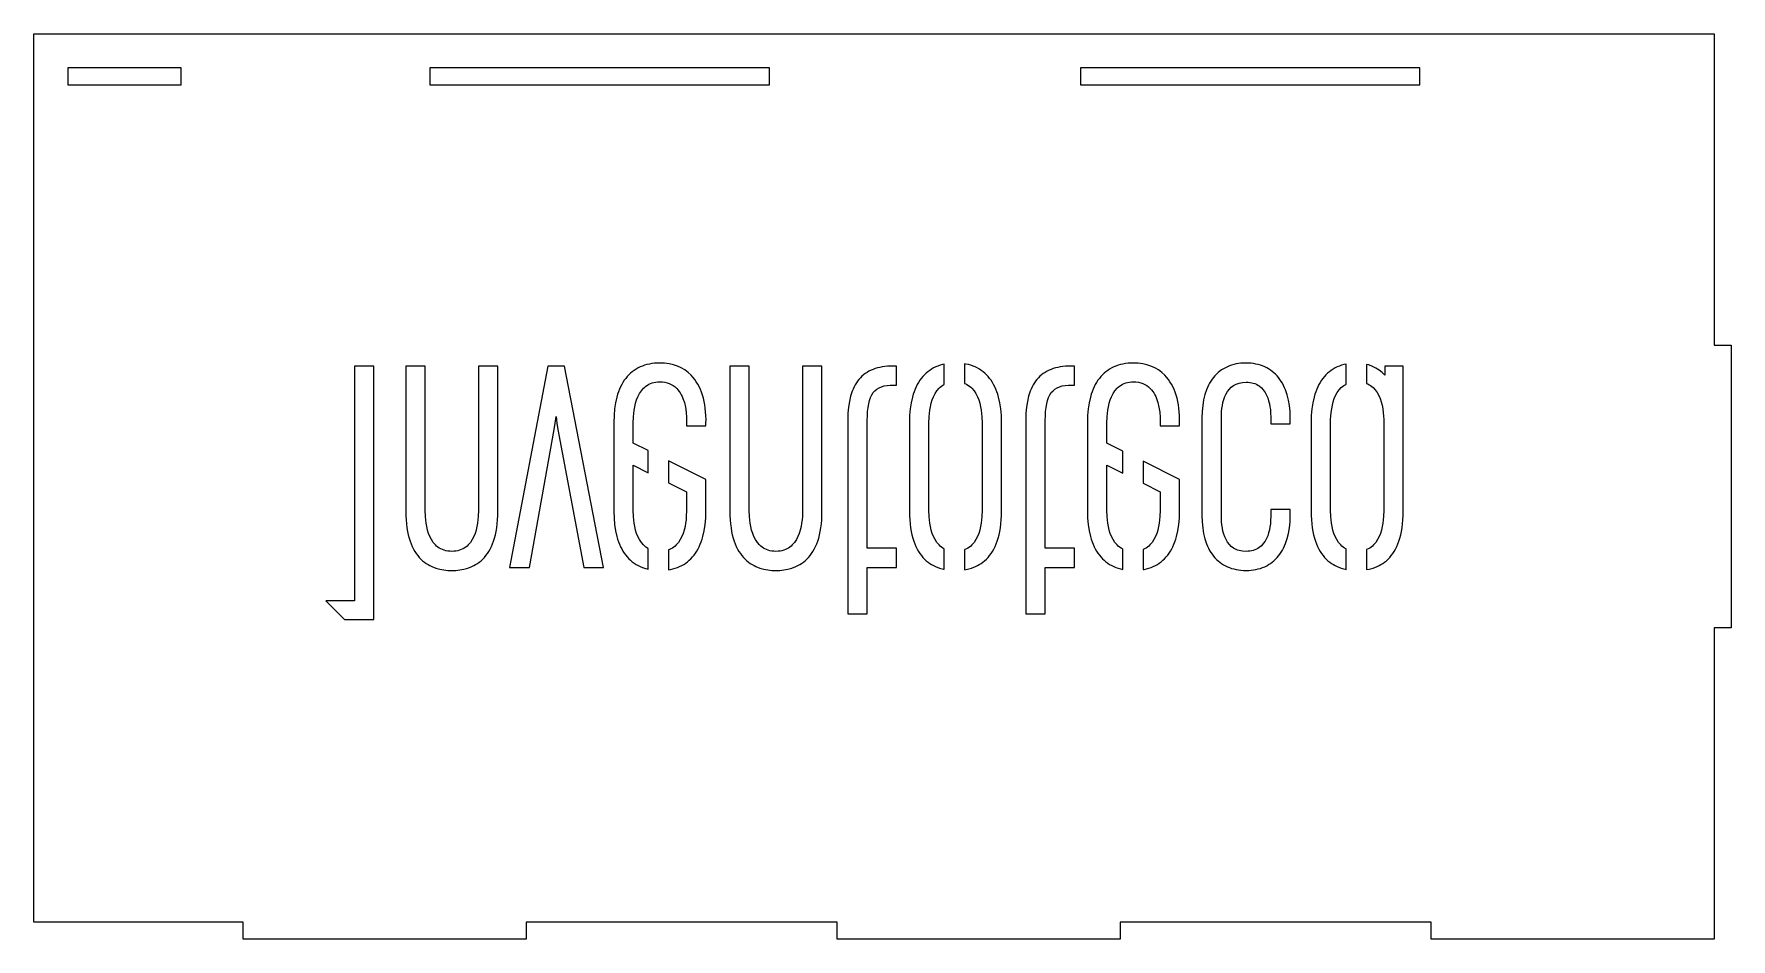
# Model space of a CAD drawing. Header units: millimetres. Extents: x 0 to 300, y -160 to 0.
import ezdxf

# ---------------------------------------------------------------- set-up
doc = ezdxf.new("R2010")
doc.units = ezdxf.units.MM
doc.layers.get('0').update_dxf_attribs({"linetype": 'CONTINUOUS'})

msp = doc.modelspace()

# ---------------------------------------------------------------- linework, layer by layer
for points in [[(297, -105), (297, -160), (247, -160), (247, -157), (192, -157), (192, -160), (142, -160), (142, -157), (87, -157), (87, -160), (37, -160), (37, -157), (0, -157), (0, 0), (297, 0), (297, -55), (300, -55), (300, -105)], [(245, -6), (185, -6), (185, -9), (245, -9)], [(6, -9), (26, -9), (26, -6), (6, -6)], [(130, -6), (70, -6), (70, -9), (130, -9)], [(56.65, -100.21), (51.61, -100.21), (54.91, -103.51), (60.09, -103.51), (60.09, -58.72), (56.65, -58.72)], [(78.53, -85.3), (78.49, -85.89), (78.41, -86.49), (78.3, -87.09), (78.16, -87.7), (77.98, -88.29), (77.75, -88.85), (77.48, -89.39), (77.15, -89.88), (76.77, -90.33), (76.56, -90.53), (76.33, -90.71), (76.08, -90.88), (75.82, -91.03), (75.54, -91.16), (75.24, -91.26), (74.93, -91.35), (74.6, -91.41), (74.24, -91.45), (73.87, -91.47), (73.5, -91.45), (73.14, -91.41), (72.81, -91.35), (72.49, -91.26), (72.2, -91.16), (71.92, -91.03), (71.65, -90.88), (71.41, -90.71), (71.18, -90.53), (70.97, -90.33), (70.58, -89.88), (70.26, -89.39), (69.98, -88.85), (69.76, -88.29), (69.58, -87.7), (69.43, -87.09), (69.33, -86.49), (69.25, -85.89), (69.2, -85.3), (69.17, -84.21), (69.17, -58.72), (65.73, -58.72), (65.73, -84.34), (65.74, -85.14), (65.78, -85.89), (65.84, -86.61), (65.92, -87.29), (66.03, -87.93), (66.16, -88.53), (66.31, -89.11), (66.48, -89.64), (66.66, -90.15), (66.87, -90.62), (67.09, -91.06), (67.32, -91.48), (67.57, -91.86), (67.84, -92.22), (68.12, -92.54), (68.4, -92.84), (68.7, -93.12), (69.01, -93.37), (69.33, -93.6), (69.66, -93.81), (69.99, -93.99), (70.33, -94.15), (71.03, -94.42), (71.74, -94.61), (72.45, -94.74), (73.16, -94.82), (73.87, -94.84), (74.57, -94.82), (75.28, -94.74), (76, -94.61), (76.71, -94.42), (77.4, -94.15), (77.74, -93.99), (78.08, -93.81), (78.4, -93.6), (78.72, -93.37), (79.03, -93.12), (79.33, -92.84), (79.62, -92.54), (79.9, -92.22), (80.16, -91.86), (80.41, -91.48), (80.65, -91.06), (80.87, -90.62), (81.07, -90.15), (81.26, -89.64), (81.43, -89.11), (81.58, -88.53), (81.71, -87.93), (81.81, -87.29), (81.9, -86.61), (81.96, -85.89), (82, -85.14), (82.01, -84.34), (82.01, -58.72), (78.57, -58.72), (78.57, -84.21)], [(92.29, -67.61), (92.45, -68.78), (92.63, -69.9), (97.21, -94.3), (100.67, -94.3), (93.76, -58.72), (90.82, -58.72), (84.05, -94.3), (87.58, -94.3), (91.96, -69.9), (92.14, -68.78)], [(103.04, -64.18), (102.81, -65.19), (102.64, -66.28), (102.54, -67.44), (102.51, -68.68), (102.51, -84.34), (102.54, -85.58), (102.64, -86.74), (102.81, -87.83), (103.04, -88.84), (103.18, -89.32), (103.34, -89.78), (103.51, -90.22), (103.7, -90.64), (103.9, -91.04), (104.12, -91.42), (104.36, -91.79), (104.61, -92.13), (104.88, -92.45), (105.16, -92.76), (105.46, -93.04), (105.77, -93.3), (106.09, -93.55), (106.44, -93.77), (106.79, -93.97), (107.16, -94.15), (107.55, -94.31), (107.95, -94.45), (108.36, -94.57), (108.58, -94.62), (108.58, -90.96), (108.44, -90.88), (108.19, -90.71), (107.96, -90.53), (107.75, -90.33), (107.37, -89.88), (107.04, -89.39), (106.77, -88.85), (106.54, -88.29), (106.36, -87.7), (106.22, -87.09), (106.11, -86.49), (106.03, -85.89), (105.98, -85.3), (105.95, -84.21), (105.95, -76.24), (108.58, -77.56), (108.58, -73.66), (105.95, -72.35), (105.95, -68.81), (105.98, -67.71), (106.03, -67.12), (106.11, -66.51), (106.22, -65.9), (106.36, -65.29), (106.54, -64.7), (106.77, -64.12), (107.04, -63.58), (107.37, -63.08), (107.75, -62.63), (107.96, -62.43), (108.19, -62.25), (108.44, -62.08), (108.7, -61.93), (108.98, -61.8), (109.27, -61.69), (109.59, -61.6), (109.92, -61.54), (110.28, -61.5), (110.65, -61.49), (111.09, -61.51), (111.52, -61.56), (111.92, -61.66), (112.3, -61.79), (112.66, -61.95), (113.01, -62.16), (113.33, -62.4), (113.63, -62.68), (113.84, -62.92), (114.05, -63.19), (114.23, -63.47), (114.41, -63.77), (114.57, -64.1), (114.72, -64.44), (114.97, -65.18), (115.16, -65.99), (115.29, -66.87), (115.35, -67.8), (115.35, -68.8), (115.34, -69.29), (118.78, -69.29), (118.79, -68.82), (118.8, -68.13), (118.78, -67.46), (118.74, -66.81), (118.67, -66.18), (118.59, -65.57), (118.48, -64.98), (118.34, -64.41), (118.19, -63.86), (118.01, -63.34), (117.82, -62.83), (117.6, -62.35), (117.35, -61.9), (117.09, -61.47), (116.81, -61.06), (116.5, -60.68), (116.18, -60.32), (115.63, -59.82), (115.05, -59.39), (114.42, -59.02), (113.75, -58.72), (113.03, -58.48), (112.28, -58.31), (111.49, -58.21), (110.65, -58.18), (110.17, -58.19), (109.69, -58.22), (109.24, -58.28), (108.79, -58.35), (108.36, -58.45), (107.95, -58.57), (107.55, -58.71), (107.16, -58.87), (106.79, -59.05), (106.44, -59.25), (106.09, -59.47), (105.77, -59.72), (105.46, -59.98), (105.16, -60.26), (104.88, -60.57), (104.61, -60.89), (104.36, -61.23), (104.12, -61.6), (103.9, -61.98), (103.7, -62.38), (103.51, -62.8), (103.34, -63.24), (103.18, -63.7)], [(135.6, -87.09), (135.45, -87.7), (135.27, -88.29), (135.05, -88.85), (134.77, -89.39), (134.45, -89.88), (134.06, -90.33), (133.85, -90.53), (133.62, -90.71), (133.38, -90.88), (133.11, -91.03), (132.83, -91.16), (132.54, -91.26), (132.22, -91.35), (131.89, -91.41), (131.53, -91.45), (131.16, -91.47), (130.79, -91.45), (130.43, -91.41), (130.1, -91.35), (129.78, -91.26), (129.49, -91.16), (129.21, -91.03), (128.95, -90.88), (128.7, -90.71), (128.47, -90.53), (128.26, -90.33), (127.88, -89.88), (127.55, -89.39), (127.28, -88.85), (127.05, -88.29), (126.87, -87.7), (126.73, -87.09), (126.62, -86.49), (126.54, -85.89), (126.49, -85.3), (126.46, -84.21), (126.46, -58.72), (123.02, -58.72), (123.02, -84.34), (123.03, -85.14), (123.07, -85.89), (123.13, -86.61), (123.22, -87.29), (123.32, -87.93), (123.45, -88.53), (123.6, -89.11), (123.77, -89.64), (123.95, -90.15), (124.16, -90.62), (124.38, -91.06), (124.62, -91.48), (124.87, -91.86), (125.13, -92.22), (125.41, -92.54), (125.7, -92.84), (126, -93.12), (126.31, -93.37), (126.63, -93.6), (126.95, -93.81), (127.29, -93.99), (127.63, -94.15), (128.32, -94.42), (129.03, -94.61), (129.74, -94.74), (130.46, -94.82), (131.16, -94.84), (131.86, -94.82), (132.58, -94.74), (133.29, -94.61), (134, -94.42), (134.69, -94.15), (135.04, -93.99), (135.37, -93.81), (135.7, -93.6), (136.02, -93.37), (136.33, -93.12), (136.63, -92.84), (136.91, -92.54), (137.19, -92.22), (137.46, -91.86), (137.71, -91.48), (137.94, -91.06), (138.16, -90.62), (138.37, -90.15), (138.55, -89.64), (138.72, -89.11), (138.87, -88.53), (139, -87.93), (139.11, -87.29), (139.19, -86.61), (139.25, -85.89), (139.29, -85.14), (139.3, -84.34), (139.3, -58.72), (135.86, -58.72), (135.86, -84.21), (135.83, -85.3), (135.78, -85.89), (135.7, -86.49)], [(147.31, -90.93), (147.31, -68.34), (147.32, -67.49), (147.37, -66.72), (147.44, -66.01), (147.56, -65.37), (147.7, -64.79), (147.89, -64.27), (148.11, -63.81), (148.37, -63.41), (148.67, -63.07), (149.01, -62.78), (149.39, -62.55), (149.82, -62.36), (150.29, -62.23), (150.81, -62.14), (151.37, -62.09), (151.99, -62.09), (152.48, -62.11), (152.48, -58.72), (151.85, -58.72), (150.87, -58.75), (149.96, -58.86), (149.53, -58.94), (149.12, -59.04), (148.72, -59.16), (148.33, -59.3), (147.97, -59.46), (147.61, -59.63), (147.28, -59.82), (146.96, -60.03), (146.66, -60.26), (146.37, -60.51), (146.1, -60.78), (145.84, -61.07), (145.6, -61.37), (145.38, -61.69), (145.17, -62.04), (144.97, -62.4), (144.8, -62.78), (144.63, -63.17), (144.36, -64.03), (144.14, -64.96), (143.99, -65.96), (143.89, -67.05), (143.86, -68.2), (143.86, -102.51), (147.31, -102.51), (147.31, -94.3), (152.48, -94.3), (152.48, -90.93)], [(154.95, -87.29), (155.06, -87.93), (155.19, -88.53), (155.34, -89.11), (155.51, -89.64), (155.69, -90.15), (155.9, -90.62), (156.12, -91.06), (156.35, -91.48), (156.61, -91.86), (156.87, -92.22), (157.15, -92.54), (157.44, -92.85), (157.74, -93.12), (158.05, -93.37), (158.36, -93.6), (158.69, -93.81), (159.03, -93.99), (159.37, -94.15), (160.06, -94.42), (160.77, -94.61), (160.92, -94.64), (160.92, -91.01), (160.69, -90.88), (160.44, -90.71), (160.21, -90.53), (160, -90.33), (159.61, -89.88), (159.29, -89.39), (159.02, -88.85), (158.79, -88.29), (158.61, -87.7), (158.47, -87.09), (158.36, -86.49), (158.28, -85.89), (158.23, -85.3), (158.2, -84.21), (158.2, -68.81), (158.23, -67.71), (158.28, -67.12), (158.36, -66.51), (158.47, -65.9), (158.61, -65.29), (158.79, -64.7), (159.02, -64.12), (159.29, -63.58), (159.61, -63.08), (160, -62.63), (160.21, -62.43), (160.44, -62.25), (160.69, -62.08), (160.92, -61.94), (160.92, -58.38), (160.61, -58.45), (160.2, -58.57), (159.8, -58.71), (159.41, -58.87), (159.04, -59.05), (158.68, -59.25), (158.34, -59.47), (158.02, -59.72), (157.7, -59.98), (157.41, -60.26), (157.13, -60.57), (156.86, -60.89), (156.61, -61.23), (156.37, -61.6), (156.15, -61.98), (155.95, -62.38), (155.76, -62.8), (155.59, -63.24), (155.43, -63.7), (155.29, -64.18), (155.06, -65.19), (154.89, -66.28), (154.79, -67.44), (154.76, -68.68), (154.76, -84.34), (154.77, -85.14), (154.81, -85.89), (154.87, -86.61)], [(166.18, -89.88), (165.8, -90.33), (165.59, -90.53), (165.36, -90.71), (165.11, -90.88), (164.85, -91.03), (164.57, -91.16), (164.52, -91.18), (164.52, -94.71), (165.03, -94.61), (165.74, -94.42), (166.43, -94.15), (166.77, -93.99), (167.11, -93.81), (167.44, -93.6), (167.75, -93.37), (168.06, -93.12), (168.36, -92.85), (168.65, -92.54), (168.93, -92.22), (169.19, -91.86), (169.45, -91.48), (169.68, -91.06), (169.9, -90.62), (170.11, -90.15), (170.29, -89.64), (170.46, -89.11), (170.61, -88.53), (170.74, -87.93), (170.85, -87.29), (170.93, -86.61), (170.99, -85.89), (171.03, -85.14), (171.04, -84.34), (171.04, -68.68), (171.01, -67.44), (170.91, -66.28), (170.74, -65.19), (170.51, -64.18), (170.37, -63.7), (170.21, -63.24), (170.04, -62.8), (169.85, -62.38), (169.65, -61.98), (169.43, -61.6), (169.19, -61.23), (168.94, -60.89), (168.67, -60.57), (168.39, -60.26), (168.1, -59.98), (167.78, -59.72), (167.46, -59.47), (167.12, -59.25), (166.76, -59.05), (166.39, -58.87), (166, -58.71), (165.6, -58.57), (165.19, -58.45), (164.76, -58.35), (164.52, -58.31), (164.52, -61.78), (164.57, -61.8), (164.85, -61.93), (165.11, -62.08), (165.36, -62.25), (165.59, -62.43), (165.8, -62.63), (166.18, -63.08), (166.51, -63.58), (166.78, -64.12), (167.01, -64.7), (167.19, -65.29), (167.33, -65.9), (167.44, -66.51), (167.52, -67.12), (167.57, -67.71), (167.6, -68.81), (167.6, -84.21), (167.57, -85.3), (167.52, -85.89), (167.44, -86.49), (167.33, -87.09), (167.19, -87.7), (167.01, -88.29), (166.78, -88.85), (166.51, -89.39)], [(183.95, -90.93), (178.78, -90.93), (178.78, -68.34), (178.79, -67.49), (178.84, -66.72), (178.92, -66.01), (179.03, -65.37), (179.17, -64.79), (179.36, -64.27), (179.58, -63.81), (179.84, -63.41), (180.14, -63.07), (180.48, -62.78), (180.86, -62.55), (181.29, -62.36), (181.76, -62.23), (182.28, -62.14), (182.85, -62.09), (183.46, -62.09), (183.95, -62.11), (183.95, -58.72), (183.32, -58.72), (182.34, -58.75), (181.43, -58.86), (181, -58.94), (180.59, -59.04), (180.19, -59.16), (179.8, -59.3), (179.44, -59.46), (179.09, -59.63), (178.75, -59.82), (178.43, -60.03), (178.13, -60.26), (177.84, -60.51), (177.57, -60.78), (177.31, -61.07), (177.07, -61.37), (176.85, -61.69), (176.64, -62.04), (176.44, -62.4), (176.27, -62.78), (176.1, -63.17), (175.83, -64.03), (175.61, -64.96), (175.46, -65.96), (175.36, -67.05), (175.33, -68.2), (175.33, -102.51), (178.78, -102.51), (178.78, -94.3), (183.95, -94.3)], [(192.46, -77.64), (192.46, -73.74), (189.67, -72.35), (189.67, -68.81), (189.7, -67.71), (189.75, -67.12), (189.83, -66.51), (189.94, -65.9), (190.08, -65.29), (190.26, -64.7), (190.49, -64.12), (190.76, -63.58), (191.09, -63.08), (191.47, -62.63), (191.68, -62.43), (191.91, -62.25), (192.16, -62.08), (192.42, -61.93), (192.7, -61.8), (192.99, -61.69), (193.31, -61.6), (193.64, -61.54), (194, -61.5), (194.37, -61.49), (194.81, -61.51), (195.23, -61.56), (195.64, -61.66), (196.02, -61.79), (196.38, -61.95), (196.72, -62.16), (197.04, -62.4), (197.34, -62.68), (197.56, -62.92), (197.76, -63.19), (197.95, -63.47), (198.13, -63.77), (198.29, -64.1), (198.44, -64.44), (198.68, -65.18), (198.87, -65.99), (199, -66.87), (199.07, -67.8), (199.07, -68.8), (199.06, -69.29), (202.5, -69.29), (202.51, -68.82), (202.52, -68.13), (202.5, -67.46), (202.45, -66.81), (202.39, -66.18), (202.3, -65.57), (202.19, -64.98), (202.06, -64.41), (201.91, -63.86), (201.73, -63.34), (201.53, -62.83), (201.31, -62.35), (201.07, -61.9), (200.81, -61.47), (200.53, -61.06), (200.22, -60.68), (199.89, -60.32), (199.35, -59.82), (198.77, -59.39), (198.14, -59.02), (197.46, -58.72), (196.75, -58.48), (196, -58.31), (195.2, -58.21), (194.37, -58.18), (193.88, -58.19), (193.41, -58.22), (192.96, -58.28), (192.51, -58.35), (192.08, -58.45), (191.67, -58.57), (191.27, -58.71), (190.88, -58.87), (190.51, -59.05), (190.15, -59.25), (189.81, -59.47), (189.48, -59.72), (189.17, -59.98), (188.88, -60.26), (188.59, -60.57), (188.33, -60.89), (188.08, -61.23), (187.84, -61.6), (187.62, -61.98), (187.42, -62.38), (187.23, -62.8), (187.06, -63.24), (186.9, -63.7), (186.76, -64.18), (186.53, -65.19), (186.36, -66.28), (186.26, -67.44), (186.23, -68.68), (186.23, -84.34), (186.26, -85.58), (186.36, -86.74), (186.53, -87.83), (186.76, -88.84), (186.9, -89.32), (187.06, -89.78), (187.23, -90.22), (187.42, -90.64), (187.62, -91.04), (187.84, -91.42), (188.08, -91.79), (188.33, -92.13), (188.59, -92.45), (188.88, -92.76), (189.17, -93.04), (189.48, -93.3), (189.81, -93.55), (190.15, -93.77), (190.51, -93.97), (190.88, -94.15), (191.27, -94.31), (191.67, -94.45), (192.08, -94.57), (192.46, -94.66), (192.46, -91.05), (192.42, -91.03), (192.16, -90.88), (191.91, -90.71), (191.68, -90.53), (191.47, -90.33), (191.09, -89.88), (190.76, -89.39), (190.49, -88.85), (190.26, -88.29), (190.08, -87.7), (189.94, -87.09), (189.83, -86.49), (189.75, -85.89), (189.7, -85.3), (189.67, -84.21), (189.67, -76.24)], [(212.93, -58.27), (212.51, -58.34), (212.11, -58.43), (211.71, -58.55), (211.33, -58.68), (210.96, -58.83), (210.61, -59), (210.26, -59.19), (209.94, -59.39), (209.62, -59.62), (209.32, -59.87), (209.04, -60.13), (208.77, -60.41), (208.51, -60.71), (208.27, -61.03), (208.04, -61.37), (207.83, -61.73), (207.63, -62.1), (207.45, -62.49), (207.28, -62.89), (206.99, -63.76), (206.76, -64.69), (206.6, -65.68), (206.5, -66.75), (206.47, -67.87), (206.47, -85.15), (206.5, -86.27), (206.6, -87.34), (206.76, -88.33), (206.99, -89.26), (207.28, -90.13), (207.45, -90.53), (207.63, -90.92), (207.83, -91.29), (208.04, -91.65), (208.27, -91.99), (208.51, -92.3), (208.77, -92.61), (209.04, -92.89), (209.32, -93.15), (209.62, -93.4), (209.94, -93.62), (210.26, -93.83), (210.61, -94.02), (210.96, -94.19), (211.33, -94.34), (211.71, -94.47), (212.11, -94.58), (212.51, -94.68), (212.93, -94.75), (213.37, -94.8), (213.81, -94.83), (214.27, -94.84), (214.73, -94.83), (215.17, -94.8), (215.6, -94.75), (216.01, -94.67), (216.42, -94.58), (216.81, -94.47), (217.19, -94.33), (217.56, -94.18), (217.91, -94.01), (218.25, -93.81), (218.58, -93.6), (218.89, -93.37), (219.19, -93.13), (219.48, -92.86), (219.75, -92.57), (220.01, -92.27), (220.25, -91.95), (220.48, -91.61), (220.7, -91.26), (220.9, -90.88), (221.25, -90.09), (221.55, -89.22), (221.78, -88.3), (221.95, -87.31), (222.05, -86.26), (222.08, -85.15), (222.08, -84.07), (218.64, -84.07), (218.64, -85.15), (218.61, -86.1), (218.56, -86.61), (218.49, -87.13), (218.39, -87.66), (218.26, -88.18), (218.09, -88.7), (217.88, -89.19), (217.63, -89.66), (217.32, -90.09), (216.97, -90.48), (216.56, -90.81), (216.33, -90.96), (216.09, -91.08), (215.83, -91.2), (215.55, -91.29), (215.26, -91.37), (214.95, -91.42), (214.62, -91.45), (214.27, -91.47), (213.63, -91.43), (213.33, -91.38), (213.05, -91.31), (212.78, -91.23), (212.53, -91.13), (212.07, -90.88), (211.66, -90.58), (211.31, -90.23), (211, -89.83), (210.74, -89.39), (210.52, -88.92), (210.34, -88.41), (210.19, -87.89), (210.08, -87.35), (210, -86.8), (209.95, -86.25), (209.92, -85.7), (209.91, -85.15), (209.91, -67.87), (209.95, -66.77), (210, -66.22), (210.08, -65.67), (210.19, -65.13), (210.34, -64.6), (210.52, -64.1), (210.74, -63.63), (211, -63.19), (211.31, -62.79), (211.66, -62.44), (212.07, -62.13), (212.53, -61.89), (213.05, -61.71), (213.63, -61.59), (214.27, -61.55), (214.62, -61.56), (214.95, -61.6), (215.26, -61.65), (215.55, -61.73), (215.83, -61.82), (216.09, -61.93), (216.33, -62.06), (216.56, -62.21), (216.97, -62.54), (217.32, -62.93), (217.63, -63.36), (217.88, -63.83), (218.09, -64.32), (218.26, -64.83), (218.39, -65.36), (218.49, -65.89), (218.56, -66.41), (218.61, -66.92), (218.64, -67.87), (218.64, -68.95), (222.08, -68.95), (222.08, -67.87), (222.05, -66.76), (221.95, -65.71), (221.78, -64.72), (221.55, -63.79), (221.25, -62.93), (221.08, -62.53), (220.9, -62.14), (220.7, -61.76), (220.48, -61.41), (220.25, -61.07), (220.01, -60.75), (219.75, -60.45), (219.48, -60.16), (219.19, -59.89), (218.89, -59.65), (218.58, -59.42), (218.25, -59.2), (217.91, -59.01), (217.56, -58.84), (217.19, -58.69), (216.81, -58.55), (216.42, -58.44), (216.01, -58.35), (215.6, -58.27), (215.17, -58.22), (214.73, -58.19), (214.27, -58.18), (213.81, -58.19), (213.37, -58.22)], [(228.44, -92.85), (228.74, -93.12), (229.05, -93.37), (229.37, -93.6), (229.7, -93.81), (230.03, -93.99), (230.37, -94.15), (231.07, -94.42), (231.78, -94.61), (231.98, -94.65), (231.98, -91.04), (231.96, -91.03), (231.69, -90.88), (231.45, -90.71), (231.22, -90.53), (231.01, -90.33), (230.62, -89.88), (230.3, -89.39), (230.02, -88.85), (229.8, -88.29), (229.62, -87.7), (229.48, -87.09), (229.37, -86.49), (229.29, -85.89), (229.24, -85.3), (229.21, -84.21), (229.21, -68.81), (229.22, -68.18), (229.25, -67.54), (229.31, -66.89), (229.4, -66.26), (229.52, -65.63), (229.67, -65.02), (229.87, -64.44), (230.1, -63.9), (230.38, -63.39), (230.71, -62.92), (231.1, -62.51), (231.31, -62.33), (231.53, -62.16), (231.78, -62.01), (231.98, -61.9), (231.98, -58.36), (231.57, -58.45), (231.16, -58.57), (230.77, -58.71), (230.38, -58.87), (230.01, -59.05), (229.66, -59.25), (229.32, -59.47), (229, -59.72), (228.69, -59.98), (228.39, -60.26), (228.11, -60.57), (227.85, -60.89), (227.6, -61.23), (227.37, -61.6), (227.15, -61.98), (226.95, -62.38), (226.76, -62.8), (226.59, -63.24), (226.43, -63.7), (226.29, -64.18), (226.06, -65.19), (225.9, -66.28), (225.8, -67.44), (225.77, -68.68), (225.77, -84.34), (225.78, -85.14), (225.82, -85.89), (225.88, -86.61), (225.96, -87.29), (226.07, -87.93), (226.2, -88.53), (226.35, -89.11), (226.52, -89.64), (226.7, -90.15), (226.91, -90.62), (227.13, -91.06), (227.36, -91.48), (227.61, -91.86), (227.88, -92.22), (228.16, -92.54)], [(235.96, -58.51), (235.58, -58.41), (235.58, -61.79), (235.78, -61.88), (236.04, -62.01), (236.28, -62.16), (236.51, -62.33), (236.72, -62.51), (237.1, -62.92), (237.43, -63.39), (237.72, -63.9), (237.95, -64.44), (238.15, -65.02), (238.3, -65.63), (238.42, -66.26), (238.51, -66.89), (238.57, -67.54), (238.6, -68.18), (238.61, -68.81), (238.61, -84.21), (238.57, -85.3), (238.53, -85.89), (238.45, -86.49), (238.34, -87.09), (238.2, -87.7), (238.02, -88.29), (237.79, -88.85), (237.52, -89.39), (237.19, -89.88), (236.81, -90.33), (236.6, -90.53), (236.37, -90.71), (236.12, -90.88), (235.86, -91.03), (235.58, -91.16), (235.58, -91.16), (235.58, -94.7), (236.04, -94.61), (236.75, -94.42), (237.44, -94.15), (237.78, -93.99), (238.12, -93.81), (238.44, -93.6), (238.76, -93.37), (239.07, -93.12), (239.37, -92.85), (239.66, -92.54), (239.94, -92.22), (240.2, -91.86), (240.45, -91.48), (240.69, -91.06), (240.91, -90.62), (241.11, -90.15), (241.3, -89.64), (241.47, -89.11), (241.62, -88.53), (241.75, -87.93), (241.85, -87.29), (241.94, -86.61), (242, -85.89), (242.04, -85.14), (242.05, -84.34), (242.05, -58.72), (238.81, -58.72), (238.81, -60.33), (238.34, -59.86), (237.81, -59.44), (237.23, -59.07), (236.61, -58.76)], [(112.18, -79.36), (115.35, -80.94), (115.35, -84.21), (115.32, -85.3), (115.27, -85.89), (115.19, -86.49), (115.09, -87.09), (114.94, -87.7), (114.76, -88.29), (114.54, -88.85), (114.26, -89.39), (113.94, -89.88), (113.55, -90.33), (113.34, -90.53), (113.11, -90.71), (112.87, -90.88), (112.6, -91.03), (112.32, -91.16), (112.18, -91.21), (112.18, -94.72), (112.51, -94.67), (112.94, -94.57), (113.35, -94.45), (113.75, -94.31), (114.14, -94.15), (114.51, -93.97), (114.87, -93.77), (115.21, -93.55), (115.54, -93.3), (115.85, -93.04), (116.14, -92.76), (116.43, -92.45), (116.69, -92.13), (116.94, -91.79), (117.18, -91.42), (117.4, -91.04), (117.6, -90.64), (117.79, -90.22), (117.96, -89.78), (118.12, -89.32), (118.26, -88.84), (118.49, -87.83), (118.66, -86.74), (118.76, -85.58), (118.79, -84.34), (118.79, -78.74), (112.18, -75.45)], [(197.47, -94.31), (197.86, -94.15), (198.23, -93.97), (198.59, -93.77), (198.93, -93.55), (199.25, -93.3), (199.57, -93.04), (199.86, -92.76), (200.14, -92.45), (200.41, -92.13), (200.66, -91.79), (200.9, -91.42), (201.12, -91.04), (201.32, -90.64), (201.51, -90.22), (201.68, -89.78), (201.84, -89.32), (201.98, -88.84), (202.21, -87.83), (202.38, -86.74), (202.48, -85.58), (202.51, -84.34), (202.51, -78.74), (196.06, -75.53), (196.06, -79.44), (199.07, -80.94), (199.07, -84.21), (199.04, -85.3), (198.99, -85.89), (198.91, -86.49), (198.8, -87.09), (198.66, -87.7), (198.48, -88.29), (198.25, -88.85), (197.98, -89.39), (197.65, -89.88), (197.27, -90.33), (197.06, -90.53), (196.83, -90.71), (196.58, -90.88), (196.32, -91.03), (196.06, -91.15), (196.06, -94.69), (196.23, -94.67), (196.66, -94.57), (197.07, -94.45)]]:
    msp.add_lwpolyline(points, close=True)

doc.saveas('drawing.dxf')
